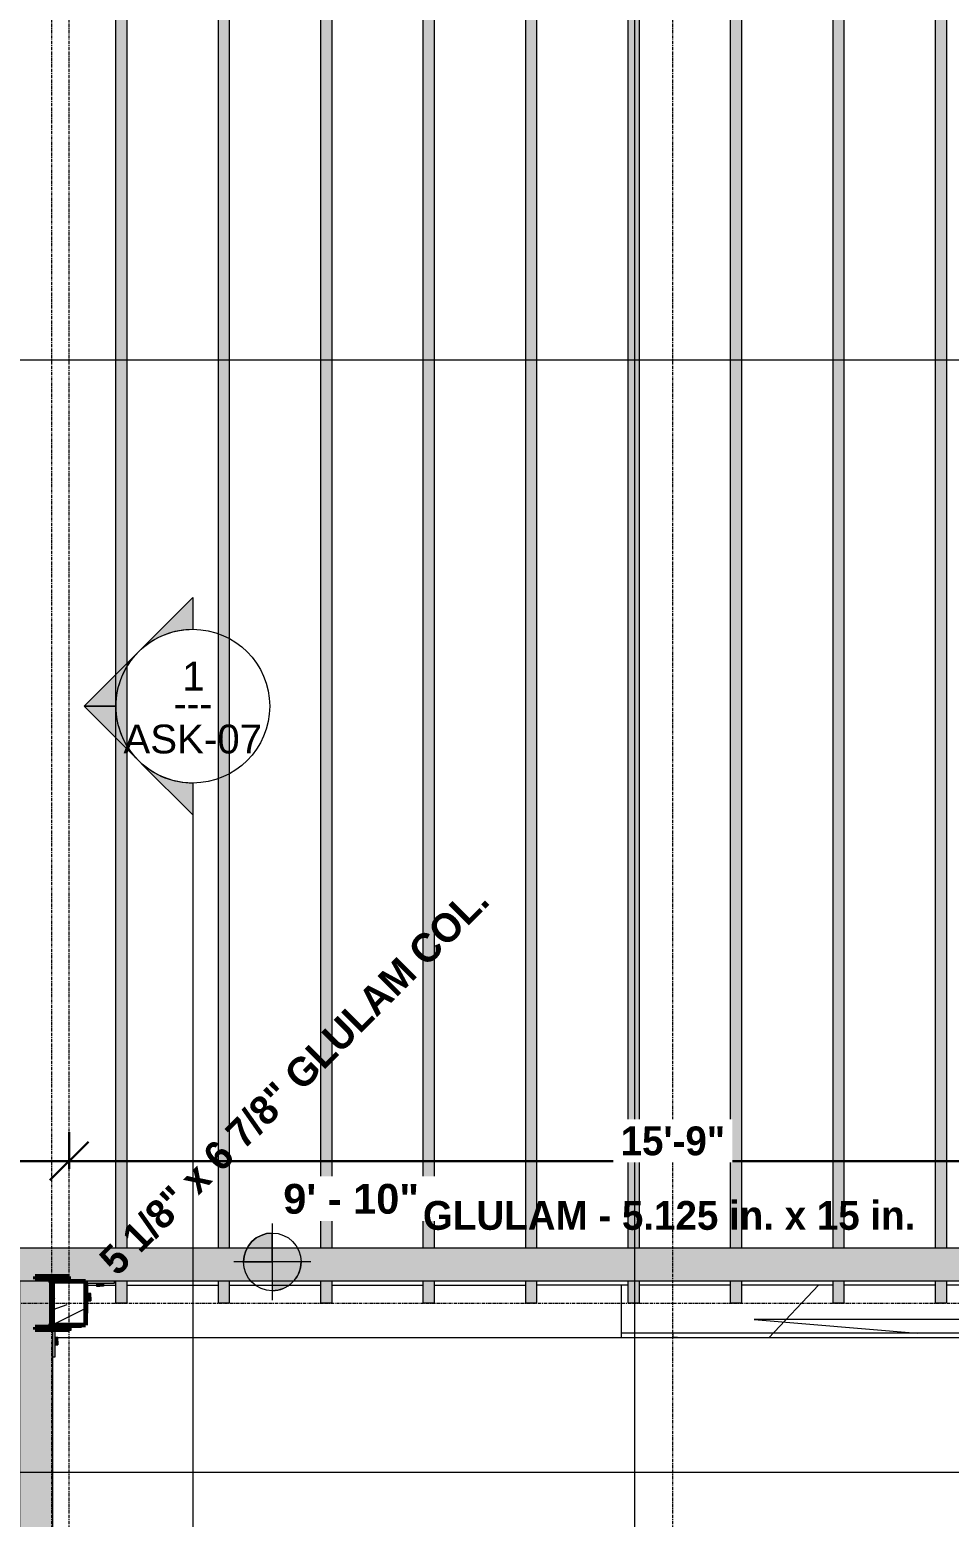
# Model space of a CAD drawing. Header units: inches. Extents: x -3226 to -1722, y 8184 to 8997.
# Drawn here: x -2628.1 to -2484.4, y 8593.1 to 8825.4 of the extents above; entities that cross this region are included whole.
import ezdxf

# ---------------------------------------------------------------- set-up
doc = ezdxf.new("R2010")
doc.units = ezdxf.units.IN
doc.header["$MEASUREMENT"] = 0
doc.linetypes.add('Grid Line 1_2_', pattern=[0.8749999999999999, 0.4999999999999999, -0.125, 0.125, -0.125])
for name, color, linetype, lineweight in [('A-ANNO-DIMS-1', 211, 'Continuous', 30), ('G-ANNO-DIMS', 111, 'Continuous', 9), ('G-ANNO-SYMB', 111, 'Continuous', 9), ('I-WALL', 2, 'Continuous', 18), ('S-BEAM', 12, 'Continuous', 9), ('S-BEAM-1', 63, 'Continuous', 9), ('S-BEAM-2', 143, 'Continuous', 9), ('S-BEAM-IDEN', 2, 'Continuous', 9), ('S-COLS', 52, 'Continuous', 9), ('S-COLS-1', 7, 'Continuous', 9), ('S-COLS-2', 52, 'Continuous', 60), ('S-COLS-IDEN', 171, 'Continuous', 9), ('S-FSTN', 2, 'Continuous', 9), ('S-GRID-1', 1, 'Grid Line 1_2_', 9)]:
    doc.layers.add(name, color=color, linetype=linetype, lineweight=lineweight)
doc.styles.add('Arial_1', font='arial.ttf', dxfattribs={"height": 4.499999999999996})
doc.styles.add('Arial_B', font='arialbd.ttf', dxfattribs={"height": 4.642857142857141})
doc.styles.add('Century Gothic', font='ufonts.com_century-gothic.ttf', dxfattribs={"height": 4.499999999999996})
doc.styles.add('Century Gothic_B', font='GOTHICB.TTF', dxfattribs={"height": 4.499999999999996})
doc.dimstyles.new('OD__1__Tol__', dxfattribs={"dimscale": 12, "dimtxt": 4.698757213728865, "dimasz": 0.5, "dimexe": 0.375, "dimexo": 0.2500000000000001, "dimgap": 0.06250000000000001, "dimtad": 1, "dimdec": 0, "dimzin": 3, "dimdsep": 46, "dimlunit": 4, "dimtxsty": 'Century Gothic_B', "dimblk1": 'OBLIQUE', "dimblk2": 'OBLIQUE', "dimsah": 1, "dimcen": 0.09, "dimdle": 0.375, "dimazin": 0, "dimtfac": 1, "dimtdec": 4, "dimtix": 1, "dimtmove": 0, "dimatfit": 3, "dimfxl": 1, "dimtvp": 1, "dimtfill": 1, "dimfrac": 2, "dimtolj": 1, "dimtzin": 0, "dimlwd": 30, "dimlwe": 30, "dimarcsym": 2})

# ---------------------------------------------------------------- blocks, each defined once
blk = doc.blocks.new('Dimension Lumber - GLULAM - 5_125 in_ x 15 in_-2273012-FRAMING - 2ND FLOOR')
at = {"layer": 'S-BEAM-1'}
blk.add_hatch(color=256, dxfattribs=at).paths.add_polyline_path([(143.5625000000022, 2.562499999999033), (53.00895183964993, 2.562499999998095), (53.07662427907717, 2.399124278933726), (53.41250000014087, 2.259999999997262), (55.4475000001409, 2.259999999997262), (55.4475000001409, 1.859999999997285), (50.17750000014092, 1.859999999997285), (50.17750000014092, 2.259999999997262), (52.21250000014103, 2.259999999997262), (52.56014547301802, 2.427538973387555), (52.61604816063188, 2.562499999998095), (-143.5624999999961, 2.562499999995964), (-143.5624999999961, -2.562500000007219), (143.5625000000023, -2.562500000004149)], flags=0)
at = {"layer": 'S-BEAM'}
for p, q in [((-135.8750000000003, 2.562499999999959), (47.5625000002042, 2.562499999999959)), ((53.00895183964774, 2.562499999999959), (143.562499999999, 2.562499999999959)), ((-143.562499999999, -2.562500000000172), (143.562499999999, -2.562500000000172))]:
    blk.add_line(p, q, dxfattribs=at)
blk = doc.blocks.new('W-Wide Flange-Column - W8X21-1998330-FRAMING - 2ND FLOOR')
at = {"layer": 'S-COLS-1'}
h = blk.add_hatch(dxfattribs=at)
h.set_pattern_fill('FP_15', color=256, style=0, pattern_type=2)
h.set_pattern_definition([(45, (2624.587, -4171.882000000001), (-4.751757569573599, 4.751757569573599), []), (45, (2624.587, -4164.682), (-4.751757569573599, 4.751757569573599), [])])
h.paths.add_polyline_path([(-2.635000000002207, -4.139999999995552), (2.634999999997774, -4.139999999995552), (2.634999999997774, -3.739999999995575), (0.5956491616580307, -3.738197823747555), (0.2641242789341333, -3.600875721059196), (0.1964518395070627, -3.437499999995594), (0.1249999999323563, -3.437499999995594), (0.1249999999313331, 3.437500000003609), (0.1964518395068069, 3.437500000003609), (0.2641242789341333, 3.600875721068064), (0.5999999999979194, 3.740000000004442), (2.634999999997774, 3.740000000004442), (2.634999999997774, 4.140000000004419), (-2.635000000002207, 4.140000000004419), (-2.635000000002207, 3.740000000004442), (-0.6000000000021827, 3.740000000004442), (-0.2641242789386524, 3.600875721068064), (-0.1250000000022737, 3.265000000004363), (-0.1250000000022737, -3.264999999995581), (-0.2641242789386524, -3.600875721059196), (-0.6000000000020974, -3.739999999995575), (-2.635000000002207, -3.739999999995575)], flags=0)
at = {"layer": 'S-COLS-2'}
for p, q in [((-2.635000000000006, 4.139999999999997), (-2.635000000000006, 3.739999999999997)), ((2.634999999999994, 4.139999999999997), (-2.635000000000006, 4.139999999999997)), ((-2.635000000000006, 3.739999999999997), (-0.6000000000000051, 3.739999999999997)), ((-0.125000000000006, 3.264999999999991), (-0.1250000000000059, -3.265000000000001)), ((0.124999999999994, -3.264999999999997), (0.1249999999999939, 3.264999999999999)), ((0.5999999999999946, 3.739999999999997), (2.634999999999994, 3.739999999999997)), ((2.634999999999994, 3.739999999999997), (2.634999999999994, 4.139999999999997)), ((-2.635000000000006, -3.740000000000001), (-2.635000000000006, -4.140000000000001)), ((-0.600000000000012, -3.740000000000001), (-2.635000000000005, -3.740000000000001)), ((-2.635000000000006, -4.140000000000001), (2.634999999999994, -4.140000000000001)), ((2.634999999999994, -3.740000000000001), (0.5999999999999948, -3.740000000000001)), ((2.634999999999994, -4.140000000000001), (2.634999999999994, -3.740000000000001))]:
    blk.add_line(p, q, dxfattribs=at)
for centre, radius, start, end in [((-0.600000000000006, 3.264999999999997), 0.4750000000000008, 359.9999999999991, 89.9999999999999), ((0.5999999999999939, 3.264999999999997), 0.4749999999999995, 90.00000000000024, 180.0000000000002), ((-0.600000000000006, -3.265000000000001), 0.4749999999999995, 269.9999999999993, 359.9999999999996), ((0.5999999999999939, -3.265000000000001), 0.4750000000000003, 179.9999999999999, 269.9999999999998)]:
    blk.add_arc(centre, radius, start, end, dxfattribs=at)
blk = doc.blocks.new('Timber-Column - 5 1_8_ x 6 7_8_ GLULAM COL_-1961979-FRAMING - 2ND FLOOR')
at = {"layer": 'S-COLS-1'}
h = blk.add_hatch(dxfattribs=at)
h.set_pattern_fill('FP_20', color=256, style=0, pattern_type=2)
h.set_pattern_definition([(216.87, (2625.098, -4163.885), (23.98977142872239, 15.99364285576162), [3.998, -35.986]), (206.565, (2629.896, -4166.284000000001), (-7.997080657381741, -7.996619158077422), [8.941, -8.941]), (198.435, (2629.896, -4170.282999999999), (-15.99384457876375, -7.997098260641131), [5.057999999999999, -20.23])])
h.paths.add_polyline_path([(2.562499999997584, -3.437499999995253), (2.562499999997584, 3.43750000000395), (-2.562500000001421, 3.43750000000395), (-2.562500000001421, -3.437499999995253), (2.350280822586597, -3.437499999995253)], flags=0)
at = {"layer": 'S-COLS-2'}
for p, q in [((-2.562500000000005, 3.4375), (2.562499999999993, 3.4375)), ((-2.562500000000005, -3.437499999999996), (-2.562500000000005, 3.4375)), ((2.562499999999993, 3.4375), (2.562499999999993, -3.437499999999996)), ((2.562499999999993, -3.437499999999996), (-2.562500000000005, -3.437499999999996))]:
    blk.add_line(p, q, dxfattribs=at)
blk = doc.blocks.new('Dimension Lumber - GLULAM - 5_125 in_ x 15 in_-2000026-FRAMING - 2ND FLOOR')
at = {"layer": 'S-BEAM-1'}
h = blk.add_hatch(color=256, dxfattribs=at)
h.paths.add_polyline_path([(117.0000000000095, 2.562499999997498), (97.8425001677404, 2.562499999997669), (97.8425001677404, -0.1974999999366389), (97.44250016774042, -0.1974999999366389), (97.44250016774042, 1.837500000063301), (97.30337588880404, 2.173375721127001), (96.96750016774051, 2.31250000006338), (90.43750016774031, 2.312500000063465), (90.10162444667678, 2.173375721127087), (89.9625001677404, 1.837500000063386), (89.9625001677404, -0.1974999999365536), (89.56250016774605, -0.1974999999365536), (89.56250016774588, -2.562500000004575), (117.0000000000094, -2.562500000004831)], flags=0)
h.paths.add_polyline_path([(84.4375001677415, 1.007225218804251), (84.4375001677415, 2.562499999997754), (-106.8600000000187, 2.562499999999545), (-106.8600000000187, -0.1974999999350188), (-107.2600000000186, -0.1974999999350188), (-107.2600000000186, 1.837500000064921), (-107.399124278955, 2.173375721128536), (-107.7350000000186, 2.312500000064915), (-114.2650000000186, 2.312500000065), (-114.4375000000178, 2.241048160556118), (-114.4375000000178, -2.5625000000027), (84.43750016774133, -2.562500000004575)], flags=0)
at = {"layer": 'S-BEAM'}
for p, q in [((77.56250016774561, 2.562500000000172), (-106.8600000000135, 2.562500000000172)), ((117.0000000000143, 2.562500000000172), (97.84250016774534, 2.562500000000172)), ((117.0000000000143, -2.562499999999959), (117.0000000000143, 2.562500000000172)), ((84.43750016774743, -2.562499999999959), (-114.4375000000161, -2.562499999999959)), ((117.0000000000143, -2.562499999999959), (89.56250016774766, -2.562499999999959))]:
    blk.add_line(p, q, dxfattribs=at)
blk = doc.blocks.new('060523 - W_P_C - Fastenings - Column Base _ Top with X Bracing - Custom - CUSTOM - L5_x5_x5_16_x13_ - RAW STEEL-V27-FRAMING - 2ND FLOOR')
at = {"layer": 'S-FSTN'}
for points in [[(3.749999999996163, 2.249999999997015), (3.43749999999585, 2.249999999997015), (3.43749999999585, -2.17854816042751), (3.600875721059452, -2.110875721000439), (3.739999999995831, -1.774999999937165), (3.749999999996163, 1.582146364059213)], [(4.24999999999477, -5.627498467219993e-12), (4.24999999999477, 0.5624999999950545), (3.749999999996163, 0.5624999999950545), (3.749999999996163, 0.2600000000632007), (4.139999999995807, 0.2600000000632007), (4.139999999995807, -5.627498467219993e-12), (4.226459846244523, -5.627498467219993e-12)], [(4.24999999999477, -0.5625000000054569), (4.24999999999477, -5.627498467219993e-12), (4.139999999995807, -5.627498467219993e-12), (4.139999999995807, -0.5625000000054569), (4.226459846244523, -0.5625000000054569)], [(8.437499999996161, -1.937500000003183), (4.139999999995807, -1.937500000003098), (4.139999999995807, -2.250000000002216), (8.437499999996161, -2.250000000002302)], [(5.937499999993746, -1.937500000003183), (5.921323809674816, -1.437500000004576), (5.374999999993746, -1.43750000000449), (5.374999999993746, -1.937500000003098), (5.840442858080251, -1.937500000003183)], [(6.499999999994258, -1.437500000004576), (5.937499999993746, -1.437500000004576), (5.937499999993746, -1.937500000003183), (6.499999999994258, -1.937500000003183)]]:
    blk.add_hatch(color=256, dxfattribs=at).paths.add_polyline_path(points, flags=0)
for p, q in [((3.750000000000279, 2.249999999999757), (3.43750000000028, 2.249999999999758)), ((3.750000000000276, 0.2600000000659066), (3.75000000000028, 2.249999999999757)), ((3.74999999999892, 0.5624999999978023), (4.249999999998909, 0.5624999999978013)), ((4.249999999998908, 0.5624999999978013), (4.2499999999989, -2.895100825739405e-12)), ((4.249999999998901, -2.895142598434447e-12), (4.139999999999999, -2.894934986728844e-12)), ((4.139999999999941, -0.5625000000026903), (4.249999999998907, -0.5625000000026904)), ((4.139999999999943, -1.937500000000363), (8.437500000000323, -1.937500000000361)), ((4.249999999998907, -0.5625000000026904), (4.2499999999989, -2.895100825739405e-12)), ((5.937499999997687, -1.437500000001741), (5.374999999997893, -1.437500000001736)), ((5.374999999997893, -1.437500000001736), (5.374999999997893, -1.937500000001725)), ((5.937499999997686, -1.93750000000173), (5.937499999997686, -1.437500000001741)), ((5.937499999997687, -1.437500000001741), (6.499999999998385, -1.437500000001735)), ((6.499999999998385, -1.937500000001724), (6.499999999998385, -1.437500000001735)), ((8.437500000000323, -1.937500000000361), (8.437500000000323, -2.250000000000361))]:
    blk.add_line(p, q, dxfattribs=at)
blk = doc.blocks.new('060523 - W_P_C - Fastenings - Column Base _ Top with X Bracing - Custom - CUSTOM - L5_x5_x5_16_x13_ - RAW STEEL-V28-FRAMING - 2ND FLOOR')
at = {"layer": 'S-FSTN'}
for points in [[(3.749999999995907, -1.937500000003268), (3.749999999995822, 2.249999999996845), (3.437499999997555, 2.249999999996845), (3.437499999997555, -2.250000000002984), (3.749999999995907, -2.250000000002984)], [(4.249999999994514, 0.562499999994884), (3.749999999995822, 0.562499999994884), (3.749999999995822, -5.712763595511205e-12), (4.249999999994514, -5.798028723802417e-12)], [(4.249999999994514, -5.798028723802417e-12), (3.749999999995822, -5.712763595511205e-12), (3.749999999995822, -0.5625000000056274), (4.249999999994514, -0.5625000000056274)], [(8.437499999995905, -1.937500000003268), (3.749999999995907, -1.937500000003268), (3.749999999995907, -2.250000000002984), (8.437499999995905, -2.250000000002984)], [(5.937499999993405, -1.937500000003268), (5.92132380967456, -1.437500000004661), (5.374999999993491, -1.437500000004661), (5.374999999993491, -1.937500000003268), (5.840442858079995, -1.937500000003268)], [(6.499999999994002, -1.437500000004661), (5.937499999993405, -1.437500000004661), (5.937499999993405, -1.937500000003268), (6.499999999994002, -1.937500000003268)]]:
    blk.add_hatch(color=256, dxfattribs=at).paths.add_polyline_path(points, flags=0)
for p, q in [((3.750000000000279, 2.249999999999757), (3.43750000000028, 2.249999999999758)), ((3.750000000000272, -1.937500000000363), (3.75000000000028, 2.249999999999757)), ((3.74999999999892, 0.5624999999978023), (4.249999999998909, 0.5624999999978013)), ((4.249999999998908, 0.5624999999978013), (4.2499999999989, -2.895100825739405e-12)), ((4.249999999998901, -2.895142598434447e-12), (3.749999999998912, -2.894198908863515e-12)), ((3.749999999998917, -0.5625000000026895), (4.249999999998907, -0.5625000000026904)), ((3.750000000000326, -1.937500000000363), (8.437500000000323, -1.937500000000361)), ((4.249999999998907, -0.5625000000026904), (4.2499999999989, -2.895100825739405e-12)), ((5.937499999997687, -1.437500000001741), (5.374999999997893, -1.437500000001736)), ((5.374999999997893, -1.437500000001736), (5.374999999997893, -1.937500000001725)), ((5.937499999997686, -1.93750000000173), (5.937499999997686, -1.437500000001741)), ((5.937499999997687, -1.437500000001741), (6.499999999998385, -1.437500000001735)), ((6.499999999998385, -1.937500000001724), (6.499999999998385, -1.437500000001735)), ((8.437500000000323, -1.937500000000361), (8.437500000000323, -2.250000000000361))]:
    blk.add_line(p, q, dxfattribs=at)
blk = doc.blocks.new('Plywood Web Joist - 11 7_8_ TJI360 _ 16_ O_C_-V38-FRAMING - 2ND FLOOR')
at = {"layer": 'S-BEAM-2'}
h = blk.add_hatch(color=256, dxfattribs=at)
h.paths.add_polyline_path([(124.7187499999969, -0.8750000000021031), (124.7187499999969, 0.874999999998522), (121.3437499999965, 0.874999999998522), (121.3437499999965, -0.8750000000021031)], flags=0)
h.paths.add_polyline_path([(116.2187499999934, 0.874999999998522), (-118.4687500000027, 0.8749999999981809), (-118.4687500000027, -0.8750000000024442), (116.2187499999934, -0.8750000000021031)], flags=0)
at = {"layer": 'S-BEAM'}
for p, q in [((-118.46875, 0.8749999999999303), (116.2187499999995, 0.8749999999999303)), ((121.3437499999996, 0.8749999999999303), (124.7187500000002, 0.8749999999999303)), ((124.7187500000002, -0.8750000000000687), (124.7187500000002, 0.8749999999999302)), ((-118.46875, -0.8750000000000687), (116.2187499999995, -0.8750000000000687)), ((121.3437499999996, -0.8750000000000687), (124.7187500000002, -0.8750000000000687))]:
    blk.add_line(p, q, dxfattribs=at)
blk = doc.blocks.new('Plywood Web Joist - 11 7_8_ TJI360 _ 16_ O_C_-V39-FRAMING - 2ND FLOOR')
at = {"layer": 'S-BEAM-2'}
h = blk.add_hatch(color=256, dxfattribs=at)
h.paths.add_polyline_path([(124.7187499999971, -0.8750000000022736), (124.7187499999971, 0.8749999999981809), (121.3437499999967, 0.8749999999981809), (121.3437499999967, -0.8750000000022736), (121.9687499999967, -0.8750000000022736)], flags=0)
h.paths.add_polyline_path([(116.2187499999935, 0.8749999999981809), (-118.4687500000038, 0.8749999999977546), (-118.4687500000038, -0.8750000000027), (116.2187499999935, -0.8750000000022736)], flags=0)
at = {"layer": 'S-BEAM'}
for p, q in [((-118.4687500000004, 0.8749999999999303), (116.2187499999981, 0.8749999999999303)), ((121.3437499999983, 0.8749999999999303), (124.7187500000002, 0.8749999999999303)), ((124.7187500000002, -0.8750000000000687), (124.7187500000002, 0.8749999999999302)), ((-118.4687500000004, -0.8750000000000687), (116.2187499999981, -0.8750000000000687)), ((121.3437499999983, -0.8750000000000687), (124.7187500000002, -0.8750000000000687))]:
    blk.add_line(p, q, dxfattribs=at)
blk = doc.blocks.new('_Oblique')
at = {"color": 0, "linetype": 'ByBlock', "lineweight": -2}
blk.add_line((-0.5, -0.5), (0.5, 0.5), dxfattribs=at)
blk = doc.blocks.new('DIMBLOCK6-FRAMING - 2ND FLOOR')
at = {"layer": 'A-ANNO-DIMS-1', "color": 0, "lineweight": 30, "transparency": 16777216}
for p, q in [((-2621.89918384787, 8647.513882881867), (-2621.89918384787, 8653.256523568985)), ((-2433.336683847667, 8647.513882881867), (-2433.336683847667, 8653.256523568985)), ((-2428.836683847667, 8648.756523568985), (-2626.39918384787, 8648.756523568985))]:
    blk.add_line(p, q, dxfattribs=at)
at = {"layer": 'Defpoints', "color": 0, "transparency": 16777216}
for p in [(-2621.89918384787, 8648.756523568985), (-2621.89918384787, 8644.513882881867), (-2433.336683847667, 8644.513882881867)]:
    blk.add_point(p, dxfattribs=at)
at = {"layer": 'A-ANNO-DIMS-1', "color": 0, "lineweight": 30, "transparency": 16777216, "xscale": 5.999999999999999, "yscale": 5.999999999999999, "zscale": 5.999999999999999, "rotation": 180}
blk.add_blockref('_Oblique', (-2621.89918384787, 8648.756523568985), dxfattribs=at)
at = {"layer": 'A-ANNO-DIMS-1', "color": 0, "lineweight": 30, "transparency": 16777216, "xscale": 5.999999999999999, "yscale": 5.999999999999999, "zscale": 5.999999999999999}
blk.add_blockref('_Oblique', (-2433.336683847667, 8648.756523568985), dxfattribs=at)
at = {"layer": 'A-ANNO-DIMS-1', "color": 0, "transparency": 16777216, "insert": (-2527.617933847769, 8651.869711893729), "char_height": 4.499999999999996, "attachment_point": 5, "style": 'Century Gothic_B', "bg_fill": 3, "box_fill_scale": 1.25, "bg_fill_color": 256, "bg_fill_true_color": 13158600, "bg_fill_transparency": 0}
blk.add_mtext('\\A1;15\'-9"', dxfattribs=at)
blk = doc.blocks.new('DIMBLOCK7-FRAMING - 2ND FLOOR')
at = {"layer": 'A-ANNO-DIMS-1', "color": 0, "lineweight": 30, "transparency": 16777216}
for p, q in [((-2715.336683847664, 8638.131881505393), (-2715.336683847664, 8653.256523568987)), ((-2621.89918384787, 8647.513882881867), (-2621.89918384787, 8653.256523568987)), ((-2617.39918384787, 8648.756523568987), (-2719.836683847664, 8648.756523568987))]:
    blk.add_line(p, q, dxfattribs=at)
at = {"layer": 'Defpoints', "color": 0, "transparency": 16777216}
for p in [(-2715.336683847664, 8648.756523568987), (-2621.89918384787, 8644.513882881867), (-2715.336683847664, 8635.131881505393)]:
    blk.add_point(p, dxfattribs=at)
at = {"layer": 'A-ANNO-DIMS-1', "color": 0, "lineweight": 30, "transparency": 16777216, "xscale": 5.999999999999999, "yscale": 5.999999999999999, "zscale": 5.999999999999999, "rotation": 180}
blk.add_blockref('_Oblique', (-2715.336683847664, 8648.756523568987), dxfattribs=at)
at = {"layer": 'A-ANNO-DIMS-1', "color": 0, "lineweight": 30, "transparency": 16777216, "xscale": 5.999999999999999, "yscale": 5.999999999999999, "zscale": 5.999999999999999}
blk.add_blockref('_Oblique', (-2621.89918384787, 8648.756523568987), dxfattribs=at)
at = {"layer": 'A-ANNO-DIMS-1', "color": 0, "transparency": 16777216, "insert": (-2668.617933847767, 8651.86971189373), "char_height": 4.499999999999996, "attachment_point": 5, "style": 'Century Gothic_B', "bg_fill": 3, "box_fill_scale": 1.25, "bg_fill_color": 256, "bg_fill_true_color": 13158600, "bg_fill_transparency": 0}
blk.add_mtext('\\A1;7\'-9"', dxfattribs=at)
at = {"layer": 'A-ANNO-DIMS-1', "color": 0, "transparency": 16777216, "insert": (-2668.617933847767, 8645.643335244244), "char_height": 4.499999999999996, "attachment_point": 5, "style": 'Century Gothic_B', "bg_fill": 3, "box_fill_scale": 1.25, "bg_fill_color": 256, "bg_fill_true_color": 13158600, "bg_fill_transparency": 0}
blk.add_mtext('\\A1;CANTILEVER', dxfattribs=at)
blk = doc.blocks.new('Spot Elevations - Spot Elevation - Target Filled-1560264-FRAMING - 2ND FLOOR')
at = {"layer": 'G-ANNO-DIMS'}
h = blk.add_hatch(color=256, dxfattribs=at)
edge = h.paths.add_edge_path(flags=0)
edge.add_line((1.249000902703301e-16, 0), (-0.09374999999999985, 0))
edge.add_arc((5.724587470723462e-16, -3.434752482434078e-16), 0.09375000000000037, 90.00000000000063, 180.0000000000002, ccw=False)
edge.add_line((1.249000902703301e-16, 0.09375000000000007), (1.249000902703301e-16, 0))
h = blk.add_hatch(color=256, dxfattribs=at)
edge = h.paths.add_edge_path(flags=0)
edge.add_line((1.249000902703301e-16, 0), (0.09375000000000029, 0))
edge.add_arc((2.289834988289385e-16, 6.245004513516504e-17), 0.09374999999999996, 269.99999999999955, 359.99999999999966, ccw=False)
edge.add_line((1.249000902703301e-16, -0.09375), (1.249000902703301e-16, 0))
for p, q in [((-2.706168622523819e-16, 0.1243846875261664), (-2.706168622523819e-16, -0.125)), ((1.249000902703301e-16, 0), (1.249000902703301e-16, 0.09375000000000007)), ((0.1250000000000001, 7.067913962433002e-16), (-0.1249999999999998, 7.067913962433002e-16)), ((-0.09374999999999985, 0), (1.249000902703301e-16, 0)), ((1.249000902703301e-16, 0), (1.249000902703301e-16, -0.09375)), ((0.09375000000000029, 0), (1.249000902703301e-16, 0))]:
    blk.add_line(p, q, dxfattribs=at)
blk.add_circle((1.249000902703301e-16, 0), 0.09375000000000007, dxfattribs=at)
for centre, radius, start, end in [((5.724587470723462e-16, -3.434752482434078e-16), 0.09375000000000037, 90.00000000000026, 179.9999999999999), ((2.289834988289385e-16, 6.245004513516504e-17), 0.09374999999999996, 269.9999999999992, 359.9999999999993)]:
    blk.add_arc(centre, radius, start, end, dxfattribs=at)
blk = doc.blocks.new('Section - Section Head - Filled-22785-FRAMING - 2ND FLOOR')
at = {"layer": 'G-ANNO-SYMB'}
h = blk.add_hatch(color=256, dxfattribs=at)
edge = h.paths.add_edge_path(flags=0)
edge.add_line((-0.4267766952966356, 0.1767766952966364), (-0.2499999999999989, 0.3535533905932742))
edge.add_line((-0.2499999999999989, 0.3535533905932742), (-0.2499999999999989, 0.2500000000000002))
edge.add_arc((-0.2499999999999976, -8.951173136040323e-16), 0.2500000000000008, 90.00000000000031, 135.0000000000002)
h = blk.add_hatch(color=256, dxfattribs=at)
edge = h.paths.add_edge_path(flags=0)
edge.add_arc((-0.2500000000000002, -1.040834085586084e-16), 0.2500000000000004, 45.00000000000018, 90.0000000000002)
edge.add_line((-0.2499999999999992, 0.2500000000000002), (-0.2499999999999992, 0.3535533905932742))
edge.add_line((-0.2499999999999992, 0.3535533905932742), (-0.07322330470336255, 0.1767766952966364))
h = blk.add_hatch(color=256, dxfattribs=at)
edge = h.paths.add_edge_path(flags=0)
edge.add_arc((-0.2500000000000009, 2.706168622523819e-16), 0.2503253707392042, 137.9216049753767, 180.0000000000005)
edge.add_line((-0.5003253707392052, 0), (-0.6035533905932735, 0))
edge.add_line((-0.6035533905932735, 0), (-0.4357986472949714, 0.1677547432983024))
h = blk.add_hatch(color=256, dxfattribs=at)
edge = h.paths.add_edge_path(flags=0)
edge.add_line((-0.06420135270502673, 0.1677547432983023), (0.1035533905932754, 0))
edge.add_line((0.1035533905932754, 0), (0.0003253707392070482, 0))
edge.add_arc((-0.2499999999999989, -3.747002708109903e-16), 0.2503253707392061, 9.05279877884881e-14, 42.0783950246234)
for p, q in [((-0.2499999999999989, 0.3535533905932742), (-0.4267766952966356, 0.1767766952966364)), ((-0.2499999999999989, 0.2500000000000002), (-0.2499999999999989, 0.3535533905932742)), ((-0.07322330470336254, 0.1767766952966364), (-0.2499999999999992, 0.3535533905932742)), ((-0.2499999999999992, 0.3535533905932742), (-0.2499999999999992, 0.2500000000000002)), ((-0.4357986472949714, 0.1677547432983024), (-0.6035533905932735, 0)), ((0.1035533905932754, 0), (-0.06420135270502673, 0.1677547432983023)), ((-0.6035533905932735, 0), (-0.5003253707392052, 0)), ((0.0003253707392070481, 0), (0.1035533905932754, 0))]:
    blk.add_line(p, q, dxfattribs=at)
for centre, radius, start, end in [((-0.2503253707392052, -5.453120240456162e-16), 0.2500000000000001, 359.9999999999996, 179.9999999999998), ((-0.2499999999999976, -8.951173136040323e-16), 0.2500000000000008, 90.00000000000031, 135.0000000000002), ((-0.2500000000000002, -1.040834085586084e-16), 0.2500000000000004, 45.00000000000018, 90.0000000000002), ((-0.2500000000000009, 2.706168622523819e-16), 0.2503253707392042, 137.9216049753767, 180.0000000000005), ((-0.2499999999999989, -3.747002708109903e-16), 0.2503253707392061, 9.05279877884881e-14, 42.0783950246234), ((-0.2503253707392052, -5.453120240456161e-16), 0.2500000000000002, 179.9999999999998, 359.9999999999992)]:
    blk.add_arc(centre, radius, start, end, dxfattribs=at)

msp = doc.modelspace()

# ---------------------------------------------------------------- linework, layer by layer
at = {"layer": 'G-ANNO-SYMB'}
for p, q in [((-2533.617933847768, 8968.131521719477), (-2533.617933847769, 8212.513981307666)), ((-3196.827003101809, 8773.845860559639), (-1792.173255387, 8773.845860559637)), ((-3196.82700310181, 8600.16698472336), (-1800.378008586268, 8600.166984723357))]:
    msp.add_line(p, q, dxfattribs=at)
at = {"layer": 'I-WALL'}
for p, q in [((-2619.02418384787, 8629.381881505387), (-2617.649183847872, 8629.381881505387)), ((-2616.52418384787, 8629.381881505387), (-2614.649183847662, 8629.381881505387)), ((-2612.899183847662, 8629.381881505387), (-2598.649183847662, 8629.381881505387)), ((-2596.899183847662, 8629.381881505387), (-2582.649183847661, 8629.381881505387)), ((-2580.899183847662, 8629.381881505387), (-2566.649183847662, 8629.381881505387)), ((-2564.899183847662, 8629.381881505387), (-2550.649183847662, 8629.381881505387)), ((-2534.649183847662, 8629.381881505387), (-2548.899183847662, 8629.381881505387)), ((-2535.649183847108, 8621.131881505387), (-2535.649183847108, 8629.381881505387)), ((-2518.649183847662, 8629.381881505387), (-2532.899183847662, 8629.381881505387)), ((-2502.649183847662, 8629.381881505387), (-2516.899183847662, 8629.381881505387)), ((-2504.861345811804, 8629.381881505387), (-2512.626051694155, 8621.131881505387)), ((-2486.649183847661, 8629.381881505387), (-2500.899183847662, 8629.381881505387)), ((-2470.649183847662, 8629.381881505387), (-2484.899183847661, 8629.381881505387)), ((-2435.899183847665, 8624.006881505386), (-2514.932873569755, 8624.006881505386)), ((-2514.932873569755, 8624.006881505384), (-2489.432873569783, 8621.881881505386)), ((-2431.586683847665, 8621.131881505387), (-2623.64918384787, 8621.131881505387)), ((-2431.086683847665, 8621.881881505387), (-2535.649183847108, 8621.881881505387)), ((-2527.617933847767, 8621.881881505387), (-2527.617933847767, 8621.131881505387)), ((-2526.166242062504, 8621.131881505387), (-2527.617933847767, 8621.252855820827))]:
    msp.add_line(p, q, dxfattribs=at)
at = {"layer": 'S-GRID-1'}
for p, q in [((-2621.899183847869, 8230.729629666275), (-2621.89918384787, 8939.787379711708)), ((-2527.617933847768, 8230.729629666275), (-2527.617933847769, 8939.787379711708)), ((-3180.417496703272, 8626.56938150539), (-1746.226637471095, 8626.569381505386))]:
    msp.add_line(p, q, dxfattribs=at)

# ---------------------------------------------------------------- block references
at = {"layer": 'G-ANNO-DIMS', "xscale": 47.99999999999997, "yscale": 47.99999999999997, "zscale": 47.99999999999997}
msp.add_blockref('Spot Elevations - Spot Elevation - Target Filled-1560264-FRAMING - 2ND FLOOR', (-2590.177355428154, 8633.00630847725), dxfattribs=at)
at = {"layer": 'G-ANNO-SYMB', "extrusion": (0, 0, -1), "xscale": 47.99999999999997, "yscale": 47.99999999999997, "zscale": 47.99999999999997, "rotation": 270.0000000000005}
msp.add_blockref('Section - Section Head - Filled-22785-FRAMING - 2ND FLOOR', (2602.585713123298, 8707.752980905458), dxfattribs=at)
at = {"layer": 'S-BEAM'}
for name, p, rotation in [('Plywood Web Joist - 11 7_8_ TJI360 _ 16_ O_C_-V38-FRAMING - 2ND FLOOR', (-2613.774183847661, 8751.350631505387), 269.9999999999999), ('Plywood Web Joist - 11 7_8_ TJI360 _ 16_ O_C_-V39-FRAMING - 2ND FLOOR', (-2597.774183847661, 8751.350631505387), 269.9999999999999), ('Plywood Web Joist - 11 7_8_ TJI360 _ 16_ O_C_-V39-FRAMING - 2ND FLOOR', (-2581.774183847661, 8751.350631505387), 269.9999999999999), ('Plywood Web Joist - 11 7_8_ TJI360 _ 16_ O_C_-V38-FRAMING - 2ND FLOOR', (-2565.774183847661, 8751.350631505387), 269.9999999999999), ('Plywood Web Joist - 11 7_8_ TJI360 _ 16_ O_C_-V38-FRAMING - 2ND FLOOR', (-2549.774183847661, 8751.350631505387), 269.9999999999999), ('Plywood Web Joist - 11 7_8_ TJI360 _ 16_ O_C_-V38-FRAMING - 2ND FLOOR', (-2533.774183847661, 8751.350631505387), 269.9999999999999), ('Plywood Web Joist - 11 7_8_ TJI360 _ 16_ O_C_-V38-FRAMING - 2ND FLOOR', (-2517.774183847661, 8751.350631505387), 269.9999999999999), ('Plywood Web Joist - 11 7_8_ TJI360 _ 16_ O_C_-V38-FRAMING - 2ND FLOOR', (-2501.774183847661, 8751.350631505387), 269.9999999999999), ('Plywood Web Joist - 11 7_8_ TJI360 _ 16_ O_C_-V38-FRAMING - 2ND FLOOR', (-2485.774183847661, 8751.350631505387), 269.9999999999999), ('Dimension Lumber - GLULAM - 5_125 in_ x 15 in_-2273012-FRAMING - 2ND FLOOR', (-2571.774183847665, 8632.56938150539), 180), ('Dimension Lumber - GLULAM - 5_125 in_ x 15 in_-2000026-FRAMING - 2ND FLOOR', (-2627.02418384787, 8515.569381505375), 270.0000000000005)]:
    msp.add_blockref(name, p, dxfattribs=dict(at, rotation=rotation))
at = {"layer": 'S-COLS'}
for name, p in [('W-Wide Flange-Column - W8X21-1998330-FRAMING - 2ND FLOOR', (-2624.586683847803, 8626.569381505387)), ('Timber-Column - 5 1_8_ x 6 7_8_ GLULAM COL_-1961979-FRAMING - 2ND FLOOR', (-2621.899183847869, 8626.569381505387))]:
    msp.add_blockref(name, p, dxfattribs=at)
at = {"layer": 'S-FSTN', "rotation": 270.0000000000001}
for name, p in [('060523 - W_P_C - Fastenings - Column Base _ Top with X Bracing - Custom - CUSTOM - L5_x5_x5_16_x13_ - RAW STEEL-V28-FRAMING - 2ND FLOOR', (-2617.086683847869, 8633.44438150539)), ('060523 - W_P_C - Fastenings - Column Base _ Top with X Bracing - Custom - CUSTOM - L5_x5_x5_16_x13_ - RAW STEEL-V27-FRAMING - 2ND FLOOR', (-2622.211683847869, 8626.569381505387))]:
    msp.add_blockref(name, p, dxfattribs=at)

# ---------------------------------------------------------------- texts
at = {"layer": 'G-ANNO-SYMB', "char_height": 4.499999999999996, "attachment_point": 1}
for s, insert, width, style in [('1', (-2604.246201361176, 8726.707299135542), 4.241999999999996, 'Arial_1'), ('---', (-2605.571856904534, 8722.453952678849), 7.726499999999994, 'Century Gothic'), ('ASK-07', (-2613.43045332968, 8716.889177040874), 26.51249999999997, 'Arial_1')]:
    msp.add_mtext(s, dxfattribs=dict(at, insert=insert, width=width, style=style))
at = {"layer": 'S-BEAM-IDEN', "insert": (-2566.653123849491, 8642.513708879802), "char_height": 4.499999999999996, "width": 96.9599999999999, "attachment_point": 1, "style": 'Century Gothic_B'}
msp.add_mtext('GLULAM - 5.125 in. x 15 in.', dxfattribs=at)

# ---------------------------------------------------------------- next in the draw order: dimensions: what is measured, and where the dimension line sits
at = {"layer": 'A-ANNO-DIMS-1'}
dim = msp.add_linear_dim(base=(-2621.89918384787, 8648.756523568985), p1=(-2433.336683847667, 8644.513882881867), p2=(-2621.89918384787, 8644.513882881867), angle=5.527101931830808e-13, dimstyle='OD__1__Tol__', override={"dimpost": '<>', "dimfxl": 188.5625000002024}, dxfattribs=at)
dim.commit()
dim.dimension.update_dxf_attribs({"geometry": 'DIMBLOCK6-FRAMING - 2ND FLOOR', "text_midpoint": (-2527.617933847769, 8651.869711893729)})

# ---------------------------------------------------------------- next in the draw order: linework, layer by layer
at = {"layer": 'G-ANNO-SYMB'}
msp.add_line((-2602.5857131233, 8707.752980905463), (-2602.5857131233, 8382.648568315763), dxfattribs=at)

# ---------------------------------------------------------------- next in the draw order: dimensions: what is measured, and where the dimension line sits
at = {"layer": 'A-ANNO-DIMS-1'}
dim = msp.add_linear_dim(base=(-2715.336683847664, 8648.756523568987), p1=(-2621.89918384787, 8644.513882881867), p2=(-2715.336683847664, 8635.131881505393), text='<>\\XCANTILEVER', dimstyle='OD__1__Tol__', override={"dimpost": '<>', "dimfxl": 93.90733920221396}, dxfattribs=at)
dim.commit()
dim.dimension.update_dxf_attribs({"geometry": 'DIMBLOCK7-FRAMING - 2ND FLOOR', "text_midpoint": (-2668.617933847767, 8648.756523568987)})

# ---------------------------------------------------------------- next in the draw order: linework, layer by layer
at = {"layer": 'S-GRID-1'}
msp.add_line((-2624.586683847802, 8230.729629666275), (-2624.586683847803, 8939.787379711708), dxfattribs=at)

# ---------------------------------------------------------------- next in the draw order: texts
at = {"layer": 'S-COLS-IDEN', "insert": (-2617.575249150802, 8633.820394616887), "char_height": 4.499999999999996, "width": 104.8379999999999, "attachment_point": 1, "rotation": 45, "style": 'Century Gothic_B'}
msp.add_mtext('5 1/8" x 6 7/8" GLULAM COL.', dxfattribs=at)

# ---------------------------------------------------------------- next in the draw order: texts
at = {"layer": 'G-ANNO-DIMS', "insert": (-2588.461430033607, 8645.179554720049), "char_height": 4.642857142857141, "width": 24.68177905308464, "attachment_point": 1, "line_spacing_factor": 0.9417779076525878, "style": 'Arial_B', "bg_fill": 3, "box_fill_scale": 1.25, "bg_fill_color": 256, "bg_fill_true_color": 13158600, "bg_fill_transparency": 0}
msp.add_mtext('9\' - 10"', dxfattribs=at)

doc.saveas('drawing.dxf')
